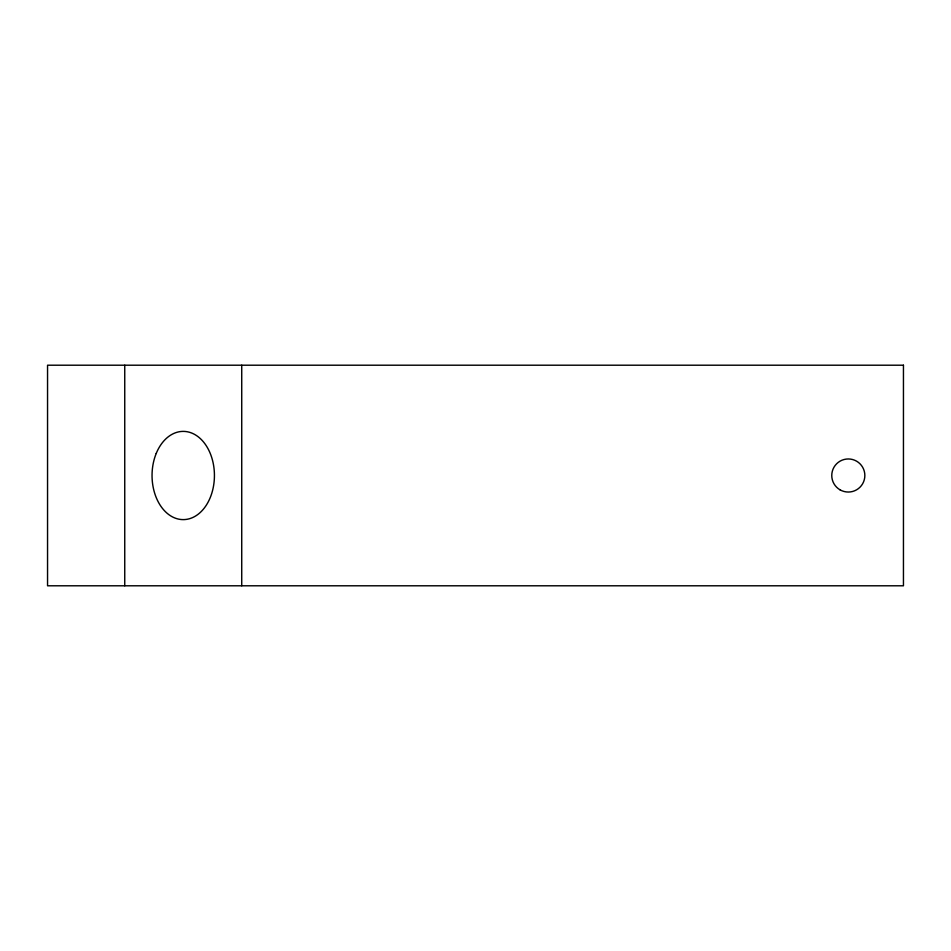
<?xml version="1.0" encoding="UTF-8"?>
<svg xmlns="http://www.w3.org/2000/svg" width="951" height="951" viewBox="0 0 951 951"><rect width="100%" height="100%" fill="white"/><g stroke="black" fill="none" stroke-linecap="round" stroke-linejoin="round"><path stroke-width="1.43" d="M241.732 365.208L241.732 585.792M124.747 365.208L124.747 585.792M903.45 365.208L47.55 365.208L47.55 585.792L903.45 585.792L903.45 365.208M840.03 489.824A16.547 16.547 0 0 0 864.851 475.5A16.547 16.547 0 0 0 840.03 461.176A16.547 16.547 0 0 0 840.03 489.824M156.226 453.437A44.115 31.193 90 0 0 183.234 519.615A44.115 31.193 90 0 0 210.254 453.449A44.115 31.193 90 0 0 156.226 453.437"/></g></svg>
